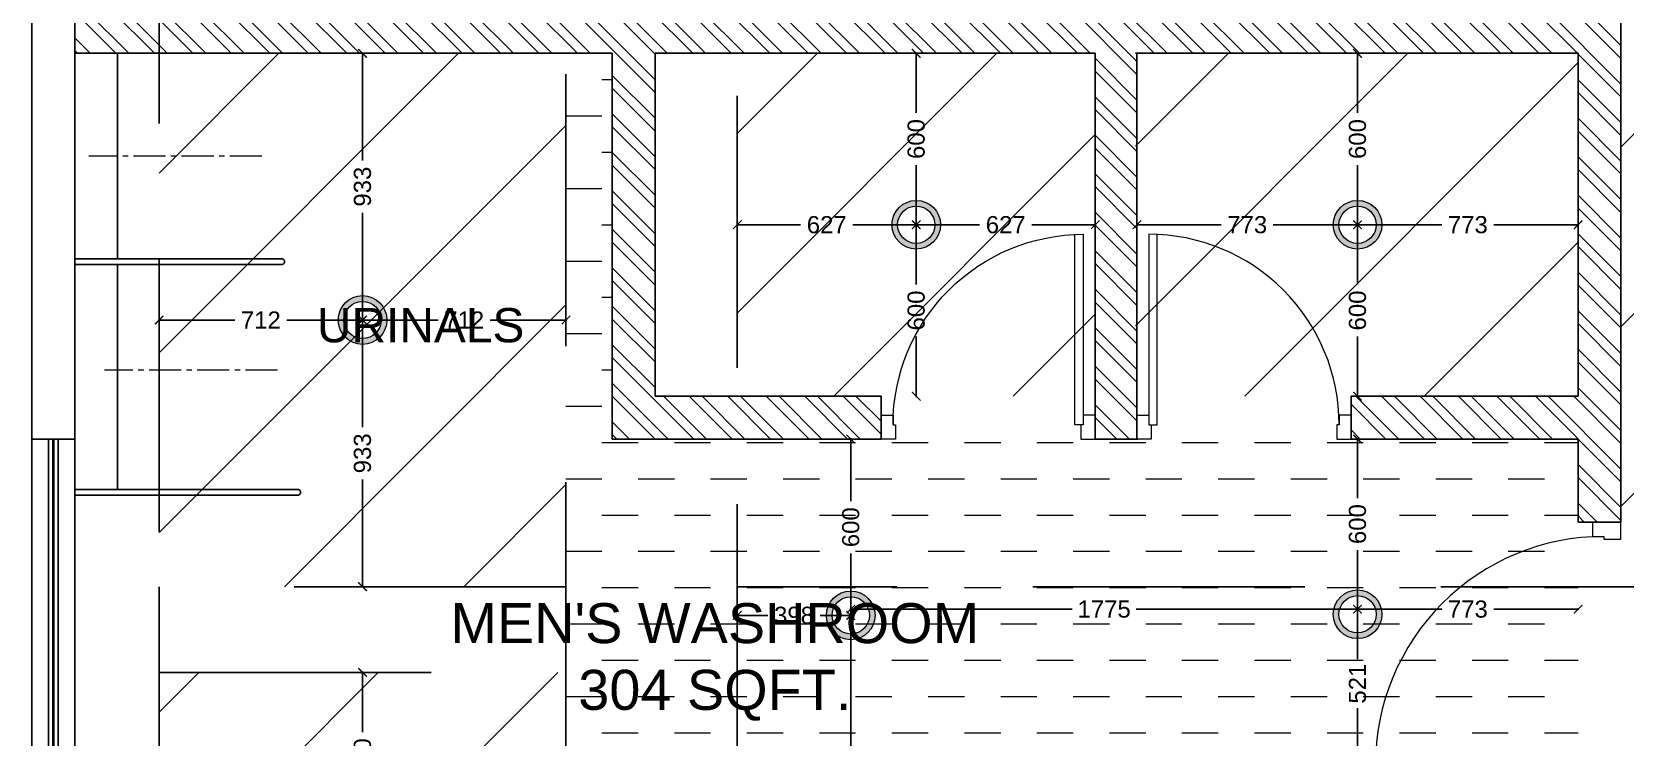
# Model space of a CAD drawing. Header units: millimetres. Extents: x 1464389 to 1998638, y -29162 to 256806.
# Drawn here: x 1707530 to 1713111, y 205271 to 207739 of the extents above; entities that cross this region are included whole.
import ezdxf

# ---------------------------------------------------------------- set-up
doc = ezdxf.new("R2010")
doc.units = ezdxf.units.MM
doc.header["$LTSCALE"] = 15
doc.header["$PDMODE"] = 35
for name, pattern in [('CENTER2', [1.125, 0.75, -0.125, 0.125, -0.125]), ('HIDDEN', [9.525, 6.35, -3.175]), ('JIS_02_1.2', [2.5, 1.25, -1.25])]:
    doc.linetypes.add(name, pattern=pattern)
doc.layers.get('0').update_dxf_attribs({"lineweight": 5})
for name, color, linetype in [('A-WNDW', 4, 'Continuous'), ('COLUMN', 14, 'Continuous'), ('FURNITURE', 24, 'Continuous'), ('GFC Walls', 14, 'Continuous'), ('LS_DR_Washbasin', 165, 'Continuous'), ('NEW WALL', 5, 'Continuous'), ('S-beamline-7', 8, 'HIDDEN'), ('Text', 250, 'Continuous')]:
    doc.layers.add(name, color=color, linetype=linetype)
for name, color, linetype, lineweight in [('dimension', 1, 'Continuous', 25), ('DOOR', 124, 'Continuous', 9), ('flooring', 251, 'JIS_02_1.2', 20), ('Hatch', 252, 'Continuous', 15), ('ledge wall line', 252, 'Continuous', 13)]:
    doc.layers.add(name, color=color, linetype=linetype, lineweight=lineweight)
doc.layers.add('Furnitures', color=7, linetype='Continuous', lineweight=25, true_color=0x753b00)
doc.styles.add('ARIAL', font='arial.ttf')
doc.dimstyles.new('SC-25', dxfattribs={"dimtxt": 60, "dimasz": 30, "dimexe": 0, "dimexo": 0, "dimgap": 25, "dimtad": 0, "dimdec": 0, "dimzin": 0, "dimdsep": 46, "dimtxsty": 'ARIAL', "dimblk": 'ARCHTICK', "dimcen": 0.09, "dimdle": 3, "dimclrd": 251, "dimclre": 251, "dimclrt": 1, "dimadec": 0, "dimazin": 0, "dimtfac": 1, "dimtdec": 0, "dimtofl": 0, "dimtmove": 0, "dimatfit": 2, "dimfxl": 100, "dimtolj": 1, "dimtzin": 0, "dimarcsym": 0})
pattern_1 = [(45, (882263.97, 177990.95), (-314.30896, 314.30896), [])]

# ---------------------------------------------------------------- blocks, each defined once
blk = doc.blocks.new('3rd floor beam')
at = {"layer": 'S-beamline-7', "color": 9, "ltscale": 10, "true_color": 0xc7c8ca}
for points in [[(2183870, 738187.3), (2183870, 751922.7)], [(2184470, 751922.7), (2184470, 738187.3)], [(2183870, 751632.5), (2183870, 751632.5), (2182445, 751632.5), (2182445, 750220.6), (2183870, 750220.6), (2183870, 749920.6), (2182445, 749920.6), (2182445, 738497.1)], [(2184470, 742460.8), (2189315.3, 742460.8), (2189315.3, 743060.8), (2184470, 743060.8)]]:
    blk.add_lwpolyline(points, dxfattribs=at)
blk.add_lwpolyline([(2182445, 742760.8), (2183870, 742760.8), (2183870, 743060.8), (2182445, 743060.8)], close=True, dxfattribs=at)
blk = doc.blocks.new('outer wall')
at = {"layer": 'A-WNDW', "ltscale": 0.5}
for points in [[(874916.9, -155840), (874916.9, -152620.1), (875066.9, -152620.1), (875066.9, -155840)], [(874975.3, -152620.1), (874975.3, -155840), (875008.6, -155840), (875008.6, -152620.1)]]:
    blk.add_lwpolyline(points, close=True, dxfattribs=at)
at = {"layer": 'A-WNDW', "ltscale": 0.5, "const_width": 9.38}
blk.add_lwpolyline([(874991.9, -152620.1), (874991.9, -155840)], dxfattribs=at)
at = {"layer": 'GFC Walls'}
for p, q in [((874916.9, -152620.1), (874916.9, -142290.9)), ((875066.9, -152620.1), (875066.9, -142388.4))]:
    blk.add_line(p, q, dxfattribs=at)
blk = doc.blocks.new('D900')
for points in [[(0, 840), (0, 900), (100, 900), (100, 850), (60, 850), (60, 840)], [(0, 60), (0, 0), (100, 0), (100, 50), (60, 50), (60, 60)]]:
    blk.add_lwpolyline(points, close=True)
blk.add_lwpolyline([(60, 850, -0.414214), (860, 50), (60, 50), (60, 85), (859.2, 85)], format="xyb")
blk = doc.blocks.new('DOOR')
at = {"layer": 'DOOR'}
for p, xscale, yscale, zscale, rotation in [((878641.4, -152620.1), 0.833208019786223, 0.833208019786223, 0.833208019786223, 90), ((878787.5, -152620.1), -0.8333333333330907, 0.8333333333330907, 0.8333333333330907, 270)]:
    blk.add_blockref('D900', p, dxfattribs=dict(at, xscale=xscale, yscale=yscale, zscale=zscale, rotation=rotation))
at = {"layer": 'DOOR', "xscale": -1}
blk.add_blockref('D900', (880482.9, -153810.7), dxfattribs=at)
blk = doc.blocks.new('INTRNAL WALLS')
at = {"layer": 'ledge wall line'}
h = blk.add_hatch(dxfattribs=at)
h.set_pattern_fill('ANSI32', color=256, scale=10, angle=90)
h.paths.add_polyline_path([(881832.9, -153970.1), (884112.1, -153970.1), (884112.1, -153820.1), (881682.9, -153820.1), (881682.9, -157110.1), (881832.9, -157110.1)])
h.paths.add_polyline_path([(882311.7, -149582.3), (883965, -149582.3), (883964.8, -149432.3), (881861.7, -149432.3), (881861.7, -147926.9), (881711.7, -147926.9), (881711.7, -149582.3), (882161.7, -149582.3), (882161.7, -152470.1), (881711.7, -152470.1), (881711.7, -152620.1), (883962.1, -152620.1), (883962.1, -152820.1), (884112.1, -152820.1), (884112.1, -152470.1), (882311.7, -152470.1)])
h.paths.add_polyline_path([(880482.9, -151120.1), (875066.9, -151120.1), (875066.9, -151270.1), (876949.9, -151270.1), (876949.9, -152620.1), (877891.2, -152620.1), (877891.2, -152470.1), (877099.9, -152470.1), (877099.9, -151270.1), (878641.4, -151270.1), (878641.4, -152620.1), (878787.5, -152620.1), (878787.5, -151270.1), (878932.9, -151270.1), (880332.9, -151270.1), (880332.9, -152470.1), (879537.7, -152470.1), (879537.7, -152620.1), (880332.9, -152620.1), (880332.9, -152910.7), (880482.9, -152910.7)])
h.paths.add_polyline_path([(880482.9, -148960.9), (880482.9, -147926.9), (880332.9, -147926.9), (880332.9, -148960.9), (874916.9, -148960.9), (874916.9, -149110.9), (880332.9, -149110.9), (880332.9, -150220.1), (880482.9, -150220.1)])
h.paths.add_polyline_path([(880482.9, -146876.9), (877312.6, -146876.9), (877312.6, -144170.9), (880332.9, -144645.5), (880332.9, -145976.9), (880482.9, -145976.9), (880482.9, -144517.2), (876790.9, -143937), (876790.9, -143774.9), (876640.9, -143774.9), (876640.9, -144065.3), (877162.6, -144147.3), (877162.6, -146876.9), (875066.9, -146876.9), (875066.9, -147026.9), (880482.9, -147026.9)])
h.paths.add_polyline_path([(884112.1, -145078.1), (881711.7, -144708.4), (881711.7, -145076.9), (881861.7, -145076.9), (881861.7, -144883.2), (883962.1, -145206.8), (883962.1, -146876.9), (881711.7, -146876.9), (881711.7, -147026.9), (883962.1, -147026.9), (883967.2, -151569.4), (884117.2, -151569.4)])
h.paths.add_polyline_path([(886926.9, -144297.6), (886776.9, -144274.5), (886776.9, -148282.3), (884114.6, -148282.3), (884114.7, -148432.3), (886926.9, -148432.3)])
h.paths.add_polyline_path([(889910.9, -149432.3), (889910.9, -144757.5), (889760.9, -144734.2), (889760.9, -149432.3), (886221.1, -149432.3), (886221.1, -149582.3), (889760.9, -149582.3), (889760.9, -155900.1), (889910.9, -155900.1)])
h.paths.add_polyline_path([(881637.9, -158065.1), (881682.9, -158065.1), (881682.9, -157965.1), (881537.9, -157965.1), (881537.9, -159250.4), (881637.9, -159250.4)])
h.paths.add_polyline_path([(882036.8, -160000.4), (881537.9, -160000.4), (881537.9, -160100.4), (882036.8, -160100.4)])
h.paths.add_polyline_path([(884112.1, -154870.1), (883962.1, -154870.1), (883962.1, -157860.1), (884112.1, -157860.1)])
h.paths.add_polyline_path([(880782.9, -155840), (880482.9, -155840), (880482.9, -153810.7), (878182.9, -153810.7), (878182.9, -153970.1), (880332.9, -153970.1), (880332.9, -155840), (878332.9, -155840), (878332.9, -154720.1), (878182.9, -154720.1), (878182.9, -155840), (877312.6, -155840), (877162.6, -155840), (877162.6, -157110.2), (877312.6, -157110.2), (877312.6, -155990), (880783, -155987.3)])
h.paths.add_polyline_path([(876412.6, -155840), (875066.9, -155840), (875066.9, -155990), (876412.6, -155990)])
h.paths.add_polyline_path([(876862.6, -157860), (875066.9, -157860), (875066.9, -158010), (876862.6, -158010)])
h.paths.add_polyline_path([(876791.2, -142736.2), (876640.9, -142713.9), (876640.9, -142875.9), (876791.2, -142875.9)])
h.paths.add_polyline_path([(884112.1, -143864.2), (883962.1, -143840.9), (883962.1, -144155.2), (884112.1, -144155.2)])
at = {"layer": 'NEW WALL'}
for p, q in [((875066.9, -151270.1), (875066.9, -151120.1)), ((880482.9, -151120.1), (880482.9, -152910.7)), ((876949.9, -151270.1), (875066.9, -151270.1)), ((876949.9, -151270.1), (876949.9, -152620.1)), ((878641.4, -151270.1), (877099.9, -151270.1)), ((877099.9, -151270.1), (877099.9, -152470.1)), ((878641.4, -152620.1), (878641.4, -151270.1)), ((878782.9, -151270.1), (878932.9, -151270.1)), ((880332.9, -151270.1), (878787.5, -151270.1)), ((878787.5, -152620.1), (878787.5, -151270.1)), ((880332.9, -151270.1), (880332.9, -152470.1)), ((877891.2, -152470.1), (877099.9, -152470.1)), ((877891.2, -152620.1), (877891.2, -152470.1)), ((880332.9, -152470.1), (879537.7, -152470.1)), ((879537.7, -152620.1), (879537.7, -152470.1)), ((877891.2, -152620.1), (876949.9, -152620.1)), ((878641.4, -152620.1), (878791.4, -152620.1)), ((880332.9, -152620.1), (879537.7, -152620.1)), ((880332.9, -152620.1), (880332.9, -152910.7)), ((880332.9, -152910.7), (880482.9, -152910.7))]:
    blk.add_line(p, q, dxfattribs=at)
blk = doc.blocks.new('Hanging light')
h = blk.add_hatch(color=30)
h.dxf.hatch_style = 1
h.set_gradient(color1=(242, 103, 34), color2=(255, 255, 0), name='CYLINDER')
h.paths.add_polyline_path([(163326.4, 34665.3, 1), (163155.9, 34665.3, 1)])
h.paths.add_polyline_path([(163175.9, 34665.3, -1), (163306.4, 34665.3, -1)], flags=16)
at = {"color": 3}
for radius in [85.2, 65.2]:
    blk.add_circle((163241.2, 34665.3), radius, dxfattribs=at)
blk = doc.blocks.new('_ArchTick')
at = {"color": 0, "linetype": 'ByBlock', "const_width": 0.15}
blk.add_lwpolyline([(-0.5, -0.5), (0.5, 0.5)], dxfattribs=at)
blk = doc.blocks.new('*D1173')
at = {"color": 251, "lineweight": -2, "ltscale": 0.25, "transparency": 16777216}
for p, q in [((1710398.7, 205699.8), (1710398.7, 205162.2)), ((1710398.7, 205696.8), (1710398.7, 205696.8)), ((1710398.7, 204401.3), (1710398.7, 204938.9)), ((1710398.7, 204404.3), (1710398.7, 204404.3))]:
    blk.add_line(p, q, dxfattribs=at)
at = {"layer": 'Defpoints', "color": 0, "ltscale": 0.25, "transparency": 16777216}
for p in [(1710398.7, 205696.8), (1710398.7, 205696.8), (1710398.7, 204404.3)]:
    blk.add_point(p, dxfattribs=at)
at = {"color": 251, "lineweight": -2, "ltscale": 0.25, "transparency": 16777216, "xscale": 30, "yscale": 30, "zscale": 30}
for p, rotation in [((1710398.7, 205696.8), 90), ((1710398.7, 204404.3), 270)]:
    blk.add_blockref('_ArchTick', p, dxfattribs=dict(at, rotation=rotation))
at = {"color": 1, "ltscale": 0.25, "transparency": 16777216, "insert": (1710398.7, 205050.5), "char_height": 60, "attachment_point": 5, "rotation": 90, "style": 'ARIAL'}
blk.add_mtext('\\A1;1310', dxfattribs=at)
blk = doc.blocks.new('*D1175')
at = {"color": 251, "lineweight": -2, "ltscale": 0.25, "transparency": 16777216}
for p, q in [((1709998, 205696.8), (1710108.5, 205696.8)), ((1710001, 205497.3), (1710001, 205696.8)), ((1710401.7, 205696.8), (1710291.1, 205696.8))]:
    blk.add_line(p, q, dxfattribs=at)
at = {"layer": 'Defpoints', "color": 0, "ltscale": 0.25, "transparency": 16777216}
for p in [(1710001, 205696.8), (1710398.7, 205696.8), (1710001, 205497.3)]:
    blk.add_point(p, dxfattribs=at)
at = {"color": 251, "lineweight": -2, "ltscale": 0.25, "transparency": 16777216, "xscale": 30, "yscale": 30, "zscale": 30, "rotation": 180}
blk.add_blockref('_ArchTick', (1710001, 205696.8), dxfattribs=at)
at = {"color": 251, "lineweight": -2, "ltscale": 0.25, "transparency": 16777216, "xscale": 30, "yscale": 30, "zscale": 30}
blk.add_blockref('_ArchTick', (1710398.7, 205696.8), dxfattribs=at)
at = {"color": 1, "ltscale": 0.25, "transparency": 16777216, "insert": (1710199.8, 205696.8), "char_height": 60, "attachment_point": 5, "style": 'ARIAL'}
blk.add_mtext('\\A1;398', dxfattribs=at)
blk = doc.blocks.new('*D1176')
at = {"color": 251, "lineweight": -2, "ltscale": 0.25, "transparency": 16777216}
for p, q in [((1710395.7, 205718.6), (1711174.2, 205718.6)), ((1710398.7, 205497.3), (1710398.7, 205718.6)), ((1712176.6, 205718.6), (1711398.1, 205718.6))]:
    blk.add_line(p, q, dxfattribs=at)
at = {"layer": 'Defpoints', "color": 0, "ltscale": 0.25, "transparency": 16777216}
for p in [(1712173.6, 205718.6), (1712173.6, 205718.6), (1710398.7, 205497.3)]:
    blk.add_point(p, dxfattribs=at)
at = {"color": 251, "lineweight": -2, "ltscale": 0.25, "transparency": 16777216, "xscale": 30, "yscale": 30, "zscale": 30, "rotation": 180}
blk.add_blockref('_ArchTick', (1710398.7, 205718.6), dxfattribs=at)
at = {"color": 251, "lineweight": -2, "ltscale": 0.25, "transparency": 16777216, "xscale": 30, "yscale": 30, "zscale": 30}
blk.add_blockref('_ArchTick', (1712173.6, 205718.6), dxfattribs=at)
at = {"color": 1, "ltscale": 0.25, "transparency": 16777216, "insert": (1711286.1, 205718.6), "char_height": 60, "attachment_point": 5, "style": 'ARIAL'}
blk.add_mtext('\\A1;1775', dxfattribs=at)
blk = doc.blocks.new('*D1177')
at = {"color": 251, "lineweight": -2, "ltscale": 0.25, "transparency": 16777216}
for p, q in [((1712170.6, 205718.6), (1712469, 205718.6)), ((1712949.3, 205718.6), (1712651, 205718.6))]:
    blk.add_line(p, q, dxfattribs=at)
at = {"layer": 'Defpoints', "color": 0, "ltscale": 0.25, "transparency": 16777216}
for p in [(1712173.6, 205718.6), (1712946.3, 205718.6), (1712946.3, 205718.6)]:
    blk.add_point(p, dxfattribs=at)
at = {"color": 251, "lineweight": -2, "ltscale": 0.25, "transparency": 16777216, "xscale": 30, "yscale": 30, "zscale": 30, "rotation": 180}
blk.add_blockref('_ArchTick', (1712173.6, 205718.6), dxfattribs=at)
at = {"color": 251, "lineweight": -2, "ltscale": 0.25, "transparency": 16777216, "xscale": 30, "yscale": 30, "zscale": 30}
blk.add_blockref('_ArchTick', (1712946.3, 205718.6), dxfattribs=at)
at = {"color": 1, "ltscale": 0.25, "transparency": 16777216, "insert": (1712560, 205718.6), "char_height": 60, "attachment_point": 5, "style": 'ARIAL'}
blk.add_mtext('\\A1;773', dxfattribs=at)
blk = doc.blocks.new('*D1178')
at = {"color": 251, "lineweight": -2, "ltscale": 0.25, "transparency": 16777216}
for p, q in [((1712173.6, 205721.6), (1712173.6, 205543.5)), ((1712173.6, 205718.6), (1712173.6, 205718.6)), ((1712173.6, 205194.3), (1712173.6, 205372.5)), ((1712173.6, 205197.3), (1712173.6, 205197.3))]:
    blk.add_line(p, q, dxfattribs=at)
at = {"layer": 'Defpoints', "color": 0, "ltscale": 0.25, "transparency": 16777216}
for p in [(1712173.6, 205718.6), (1712173.6, 205197.3), (1712173.6, 205197.3)]:
    blk.add_point(p, dxfattribs=at)
at = {"color": 251, "lineweight": -2, "ltscale": 0.25, "transparency": 16777216, "xscale": 30, "yscale": 30, "zscale": 30}
for p, rotation in [((1712173.6, 205718.6), 90), ((1712173.6, 205197.3), 270)]:
    blk.add_blockref('_ArchTick', p, dxfattribs=dict(at, rotation=rotation))
at = {"color": 1, "ltscale": 0.25, "transparency": 16777216, "insert": (1712173.6, 205458), "char_height": 60, "attachment_point": 5, "rotation": 90, "style": 'ARIAL'}
blk.add_mtext('\\A1;521', dxfattribs=at)
blk = doc.blocks.new('*D1179')
at = {"color": 251, "lineweight": -2, "ltscale": 0.25, "transparency": 16777216}
for p, q in [((1710398.7, 206316.9), (1710398.7, 206096.7)), ((1710398.7, 206313.9), (1710398.7, 206313.9)), ((1710398.7, 205693.8), (1710398.7, 205914)), ((1710398.7, 205696.8), (1710398.7, 205696.8))]:
    blk.add_line(p, q, dxfattribs=at)
at = {"layer": 'Defpoints', "color": 0, "ltscale": 0.25, "transparency": 16777216}
for p in [(1710398.7, 206313.9), (1710398.7, 206313.9), (1710398.7, 205696.8)]:
    blk.add_point(p, dxfattribs=at)
at = {"color": 251, "lineweight": -2, "ltscale": 0.25, "transparency": 16777216, "xscale": 30, "yscale": 30, "zscale": 30}
for p, rotation in [((1710398.7, 206313.9), 90), ((1710398.7, 205696.8), 270)]:
    blk.add_blockref('_ArchTick', p, dxfattribs=dict(at, rotation=rotation))
at = {"color": 1, "ltscale": 0.25, "transparency": 16777216, "insert": (1710398.7, 206005.4), "char_height": 60, "attachment_point": 5, "rotation": 90, "style": 'ARIAL'}
blk.add_mtext('\\A1;600', dxfattribs=at)
blk = doc.blocks.new('*D1180')
at = {"color": 251, "lineweight": -2, "ltscale": 0.25, "transparency": 16777216}
for p, q in [((1712173.6, 206316.9), (1712173.6, 206107.6)), ((1712173.6, 206313.9), (1712173.6, 206313.9)), ((1712173.6, 205715.6), (1712173.6, 205924.9)), ((1712173.6, 205718.6), (1712173.6, 205718.6))]:
    blk.add_line(p, q, dxfattribs=at)
at = {"layer": 'Defpoints', "color": 0, "ltscale": 0.25, "transparency": 16777216}
for p in [(1712173.6, 206313.9), (1712173.6, 206313.9), (1712173.6, 205718.6)]:
    blk.add_point(p, dxfattribs=at)
at = {"color": 251, "lineweight": -2, "ltscale": 0.25, "transparency": 16777216, "xscale": 30, "yscale": 30, "zscale": 30}
for p, rotation in [((1712173.6, 206313.9), 90), ((1712173.6, 205718.6), 270)]:
    blk.add_blockref('_ArchTick', p, dxfattribs=dict(at, rotation=rotation))
at = {"color": 1, "ltscale": 0.25, "transparency": 16777216, "insert": (1712173.6, 206016.3), "char_height": 60, "attachment_point": 5, "rotation": 90, "style": 'ARIAL'}
blk.add_mtext('\\A1;600', dxfattribs=at)
blk = doc.blocks.new('*D855')
at = {"layer": 'Defpoints', "color": 0, "ltscale": 0.25, "transparency": 16777216}
for p in [(1710001, 207063.9), (1710627.9, 207063.9), (1710627.9, 207063.9)]:
    blk.add_point(p, dxfattribs=at)
at = {"layer": 'dimension', "color": 251, "lineweight": -2, "ltscale": 0.25, "transparency": 16777216}
for p, q in [((1709998, 207063.9), (1710223, 207063.9)), ((1710630.9, 207063.9), (1710405.9, 207063.9))]:
    blk.add_line(p, q, dxfattribs=at)
at = {"layer": 'dimension', "color": 251, "lineweight": -2, "ltscale": 0.25, "transparency": 16777216, "xscale": 30, "yscale": 30, "zscale": 30, "rotation": 180}
blk.add_blockref('_ArchTick', (1710001, 207063.9), dxfattribs=at)
at = {"layer": 'dimension', "color": 251, "lineweight": -2, "ltscale": 0.25, "transparency": 16777216, "xscale": 30, "yscale": 30, "zscale": 30}
blk.add_blockref('_ArchTick', (1710627.9, 207063.9), dxfattribs=at)
at = {"layer": 'dimension', "color": 1, "ltscale": 0.25, "transparency": 16777216, "insert": (1710314.4, 207063.9), "char_height": 60, "attachment_point": 5, "style": 'ARIAL'}
blk.add_mtext('\\A1;627', dxfattribs=at)
blk = doc.blocks.new('*D856')
at = {"layer": 'Defpoints', "color": 0, "ltscale": 0.25, "transparency": 16777216}
for p in [(1710627.9, 207063.9), (1711254.8, 207063.9), (1711254.8, 207063.9)]:
    blk.add_point(p, dxfattribs=at)
at = {"layer": 'dimension', "color": 251, "lineweight": -2, "ltscale": 0.25, "transparency": 16777216}
for p, q in [((1710624.9, 207063.9), (1710849.9, 207063.9)), ((1711257.8, 207063.9), (1711032.8, 207063.9))]:
    blk.add_line(p, q, dxfattribs=at)
at = {"layer": 'dimension', "color": 251, "lineweight": -2, "ltscale": 0.25, "transparency": 16777216, "xscale": 30, "yscale": 30, "zscale": 30, "rotation": 180}
blk.add_blockref('_ArchTick', (1710627.9, 207063.9), dxfattribs=at)
at = {"layer": 'dimension', "color": 251, "lineweight": -2, "ltscale": 0.25, "transparency": 16777216, "xscale": 30, "yscale": 30, "zscale": 30}
blk.add_blockref('_ArchTick', (1711254.8, 207063.9), dxfattribs=at)
at = {"layer": 'dimension', "color": 1, "ltscale": 0.25, "transparency": 16777216, "insert": (1710941.4, 207063.9), "char_height": 60, "attachment_point": 5, "style": 'ARIAL'}
blk.add_mtext('\\A1;627', dxfattribs=at)
blk = doc.blocks.new('*D857')
at = {"layer": 'Defpoints', "color": 0, "ltscale": 0.25, "transparency": 16777216}
for p in [(1710627.9, 207663.9), (1710627.9, 207663.9), (1710627.9, 207063.9)]:
    blk.add_point(p, dxfattribs=at)
at = {"layer": 'dimension', "color": 251, "lineweight": -2, "ltscale": 0.25, "transparency": 16777216}
for p, q in [((1710627.9, 207666.9), (1710627.9, 207455.3)), ((1710627.9, 207663.9), (1710627.9, 207663.9)), ((1710627.9, 207060.9), (1710627.9, 207272.6)), ((1710627.9, 207063.9), (1710627.9, 207063.9))]:
    blk.add_line(p, q, dxfattribs=at)
at = {"layer": 'dimension', "color": 251, "lineweight": -2, "ltscale": 0.25, "transparency": 16777216, "xscale": 30, "yscale": 30, "zscale": 30}
for p, rotation in [((1710627.9, 207663.9), 90), ((1710627.9, 207063.9), 270)]:
    blk.add_blockref('_ArchTick', p, dxfattribs=dict(at, rotation=rotation))
at = {"layer": 'dimension', "color": 1, "ltscale": 0.25, "transparency": 16777216, "insert": (1710627.9, 207363.9), "char_height": 60, "attachment_point": 5, "rotation": 90, "style": 'ARIAL'}
blk.add_mtext('\\A1;600', dxfattribs=at)
blk = doc.blocks.new('*D858')
at = {"layer": 'Defpoints', "color": 0, "ltscale": 0.25, "transparency": 16777216}
for p in [(1710627.9, 207063.9), (1710627.9, 206463.9), (1710627.9, 206463.9)]:
    blk.add_point(p, dxfattribs=at)
at = {"layer": 'dimension', "color": 251, "lineweight": -2, "ltscale": 0.25, "transparency": 16777216}
for p, q in [((1710627.9, 207066.9), (1710627.9, 206855.3)), ((1710627.9, 207063.9), (1710627.9, 207063.9)), ((1710627.9, 206460.9), (1710627.9, 206672.6)), ((1710627.9, 206463.9), (1710627.9, 206463.9))]:
    blk.add_line(p, q, dxfattribs=at)
at = {"layer": 'dimension', "color": 251, "lineweight": -2, "ltscale": 0.25, "transparency": 16777216, "xscale": 30, "yscale": 30, "zscale": 30}
for p, rotation in [((1710627.9, 207063.9), 90), ((1710627.9, 206463.9), 270)]:
    blk.add_blockref('_ArchTick', p, dxfattribs=dict(at, rotation=rotation))
at = {"layer": 'dimension', "color": 1, "ltscale": 0.25, "transparency": 16777216, "insert": (1710627.9, 206763.9), "char_height": 60, "attachment_point": 5, "rotation": 90, "style": 'ARIAL'}
blk.add_mtext('\\A1;600', dxfattribs=at)
blk = doc.blocks.new('*D859')
at = {"layer": 'Defpoints', "color": 0, "ltscale": 0.25, "transparency": 16777216}
for p in [(1712173.6, 207063.9), (1712946.3, 207063.9), (1712946.3, 207063.9)]:
    blk.add_point(p, dxfattribs=at)
at = {"layer": 'dimension', "color": 251, "lineweight": -2, "ltscale": 0.25, "transparency": 16777216}
for p, q in [((1712170.6, 207063.9), (1712469, 207063.9)), ((1712949.3, 207063.9), (1712651, 207063.9))]:
    blk.add_line(p, q, dxfattribs=at)
at = {"layer": 'dimension', "color": 251, "lineweight": -2, "ltscale": 0.25, "transparency": 16777216, "xscale": 30, "yscale": 30, "zscale": 30, "rotation": 180}
blk.add_blockref('_ArchTick', (1712173.6, 207063.9), dxfattribs=at)
at = {"layer": 'dimension', "color": 251, "lineweight": -2, "ltscale": 0.25, "transparency": 16777216, "xscale": 30, "yscale": 30, "zscale": 30}
blk.add_blockref('_ArchTick', (1712946.3, 207063.9), dxfattribs=at)
at = {"layer": 'dimension', "color": 1, "ltscale": 0.25, "transparency": 16777216, "insert": (1712560, 207063.9), "char_height": 60, "attachment_point": 5, "style": 'ARIAL'}
blk.add_mtext('\\A1;773', dxfattribs=at)
blk = doc.blocks.new('*D860')
at = {"layer": 'Defpoints', "color": 0, "ltscale": 0.25, "transparency": 16777216}
for p in [(1711400.9, 207063.9), (1711400.9, 207063.9), (1712173.6, 207063.9)]:
    blk.add_point(p, dxfattribs=at)
at = {"layer": 'dimension', "color": 251, "lineweight": -2, "ltscale": 0.25, "transparency": 16777216}
for p, q in [((1711397.9, 207063.9), (1711696.3, 207063.9)), ((1712176.6, 207063.9), (1711878.3, 207063.9))]:
    blk.add_line(p, q, dxfattribs=at)
at = {"layer": 'dimension', "color": 251, "lineweight": -2, "ltscale": 0.25, "transparency": 16777216, "xscale": 30, "yscale": 30, "zscale": 30, "rotation": 180}
blk.add_blockref('_ArchTick', (1711400.9, 207063.9), dxfattribs=at)
at = {"layer": 'dimension', "color": 251, "lineweight": -2, "ltscale": 0.25, "transparency": 16777216, "xscale": 30, "yscale": 30, "zscale": 30}
blk.add_blockref('_ArchTick', (1712173.6, 207063.9), dxfattribs=at)
at = {"layer": 'dimension', "color": 1, "ltscale": 0.25, "transparency": 16777216, "insert": (1711787.3, 207063.9), "char_height": 60, "attachment_point": 5, "style": 'ARIAL'}
blk.add_mtext('\\A1;773', dxfattribs=at)
blk = doc.blocks.new('*D861')
at = {"layer": 'Defpoints', "color": 0, "ltscale": 0.25, "transparency": 16777216}
for p in [(1712173.6, 207663.9), (1712173.6, 207663.9), (1712173.6, 207063.9)]:
    blk.add_point(p, dxfattribs=at)
at = {"layer": 'dimension', "color": 251, "lineweight": -2, "ltscale": 0.25, "transparency": 16777216}
for p, q in [((1712173.6, 207666.9), (1712173.6, 207455.3)), ((1712173.6, 207663.9), (1712173.6, 207663.9)), ((1712173.6, 207060.9), (1712173.6, 207272.6)), ((1712173.6, 207063.9), (1712173.6, 207063.9))]:
    blk.add_line(p, q, dxfattribs=at)
at = {"layer": 'dimension', "color": 251, "lineweight": -2, "ltscale": 0.25, "transparency": 16777216, "xscale": 30, "yscale": 30, "zscale": 30}
for p, rotation in [((1712173.6, 207663.9), 90), ((1712173.6, 207063.9), 270)]:
    blk.add_blockref('_ArchTick', p, dxfattribs=dict(at, rotation=rotation))
at = {"layer": 'dimension', "color": 1, "ltscale": 0.25, "transparency": 16777216, "insert": (1712173.6, 207363.9), "char_height": 60, "attachment_point": 5, "rotation": 90, "style": 'ARIAL'}
blk.add_mtext('\\A1;600', dxfattribs=at)
blk = doc.blocks.new('*D862')
at = {"layer": 'Defpoints', "color": 0, "ltscale": 0.25, "transparency": 16777216}
for p in [(1712173.6, 207063.9), (1712173.6, 206463.9), (1712173.6, 206463.9)]:
    blk.add_point(p, dxfattribs=at)
at = {"layer": 'dimension', "color": 251, "lineweight": -2, "ltscale": 0.25, "transparency": 16777216}
for p, q in [((1712173.6, 207066.9), (1712173.6, 206855.3)), ((1712173.6, 207063.9), (1712173.6, 207063.9)), ((1712173.6, 206460.9), (1712173.6, 206672.6)), ((1712173.6, 206463.9), (1712173.6, 206463.9))]:
    blk.add_line(p, q, dxfattribs=at)
at = {"layer": 'dimension', "color": 251, "lineweight": -2, "ltscale": 0.25, "transparency": 16777216, "xscale": 30, "yscale": 30, "zscale": 30}
for p, rotation in [((1712173.6, 207063.9), 90), ((1712173.6, 206463.9), 270)]:
    blk.add_blockref('_ArchTick', p, dxfattribs=dict(at, rotation=rotation))
at = {"layer": 'dimension', "color": 1, "ltscale": 0.25, "transparency": 16777216, "insert": (1712173.6, 206763.9), "char_height": 60, "attachment_point": 5, "rotation": 90, "style": 'ARIAL'}
blk.add_mtext('\\A1;600', dxfattribs=at)
blk = doc.blocks.new('*D863')
at = {"layer": 'Defpoints', "color": 0, "ltscale": 0.25, "transparency": 16777216}
for p in [(1708688.5, 206730.6), (1709401, 206730.6), (1709401, 206730.6)]:
    blk.add_point(p, dxfattribs=at)
at = {"layer": 'dimension', "color": 251, "lineweight": -2, "ltscale": 0.25, "transparency": 16777216}
for p, q in [((1708685.5, 206730.6), (1708954, 206730.6)), ((1709404, 206730.6), (1709135.5, 206730.6))]:
    blk.add_line(p, q, dxfattribs=at)
at = {"layer": 'dimension', "color": 251, "lineweight": -2, "ltscale": 0.25, "transparency": 16777216, "xscale": 30, "yscale": 30, "zscale": 30, "rotation": 180}
blk.add_blockref('_ArchTick', (1708688.5, 206730.6), dxfattribs=at)
at = {"layer": 'dimension', "color": 251, "lineweight": -2, "ltscale": 0.25, "transparency": 16777216, "xscale": 30, "yscale": 30, "zscale": 30}
blk.add_blockref('_ArchTick', (1709401, 206730.6), dxfattribs=at)
at = {"layer": 'dimension', "color": 1, "ltscale": 0.25, "transparency": 16777216, "insert": (1709044.7, 206730.6), "char_height": 60, "attachment_point": 5, "style": 'ARIAL'}
blk.add_mtext('\\A1;712', dxfattribs=at)
blk = doc.blocks.new('*D864')
at = {"layer": 'Defpoints', "color": 0, "ltscale": 0.25, "transparency": 16777216}
for p in [(1707976, 206730.6), (1707976, 206730.6), (1708688.5, 206730.6)]:
    blk.add_point(p, dxfattribs=at)
at = {"layer": 'dimension', "color": 251, "lineweight": -2, "ltscale": 0.25, "transparency": 16777216}
for p, q in [((1707973, 206730.6), (1708241.5, 206730.6)), ((1708691.5, 206730.6), (1708423, 206730.6))]:
    blk.add_line(p, q, dxfattribs=at)
at = {"layer": 'dimension', "color": 251, "lineweight": -2, "ltscale": 0.25, "transparency": 16777216, "xscale": 30, "yscale": 30, "zscale": 30, "rotation": 180}
blk.add_blockref('_ArchTick', (1707976, 206730.6), dxfattribs=at)
at = {"layer": 'dimension', "color": 251, "lineweight": -2, "ltscale": 0.25, "transparency": 16777216, "xscale": 30, "yscale": 30, "zscale": 30}
blk.add_blockref('_ArchTick', (1708688.5, 206730.6), dxfattribs=at)
at = {"layer": 'dimension', "color": 1, "ltscale": 0.25, "transparency": 16777216, "insert": (1708332.3, 206730.6), "char_height": 60, "attachment_point": 5, "style": 'ARIAL'}
blk.add_mtext('\\A1;712', dxfattribs=at)
blk = doc.blocks.new('*D865')
at = {"layer": 'Defpoints', "color": 0, "ltscale": 0.25, "transparency": 16777216}
for p in [(1708688.5, 207663.9), (1708688.5, 207663.9), (1708688.5, 206730.6)]:
    blk.add_point(p, dxfattribs=at)
at = {"layer": 'dimension', "color": 251, "lineweight": -2, "ltscale": 0.25, "transparency": 16777216}
for p, q in [((1708688.5, 207666.9), (1708688.5, 207288.5)), ((1708688.5, 207663.9), (1708688.5, 207663.9)), ((1708688.5, 206727.6), (1708688.5, 207106)), ((1708688.5, 206730.6), (1708688.5, 206730.6))]:
    blk.add_line(p, q, dxfattribs=at)
at = {"layer": 'dimension', "color": 251, "lineweight": -2, "ltscale": 0.25, "transparency": 16777216, "xscale": 30, "yscale": 30, "zscale": 30}
for p, rotation in [((1708688.5, 207663.9), 90), ((1708688.5, 206730.6), 270)]:
    blk.add_blockref('_ArchTick', p, dxfattribs=dict(at, rotation=rotation))
at = {"layer": 'dimension', "color": 1, "ltscale": 0.25, "transparency": 16777216, "insert": (1708688.5, 207197.3), "char_height": 60, "attachment_point": 5, "rotation": 90, "style": 'ARIAL'}
blk.add_mtext('\\A1;933', dxfattribs=at)
blk = doc.blocks.new('*D866')
at = {"layer": 'Defpoints', "color": 0, "ltscale": 0.25, "transparency": 16777216}
for p in [(1708688.5, 206730.6), (1708688.5, 205797.3), (1708688.5, 205797.3)]:
    blk.add_point(p, dxfattribs=at)
at = {"layer": 'dimension', "color": 251, "lineweight": -2, "ltscale": 0.25, "transparency": 16777216}
for p, q in [((1708688.5, 206733.6), (1708688.5, 206355.3)), ((1708688.5, 206730.6), (1708688.5, 206730.6)), ((1708688.5, 205794.3), (1708688.5, 206172.7)), ((1708688.5, 205797.3), (1708688.5, 205797.3))]:
    blk.add_line(p, q, dxfattribs=at)
at = {"layer": 'dimension', "color": 251, "lineweight": -2, "ltscale": 0.25, "transparency": 16777216, "xscale": 30, "yscale": 30, "zscale": 30}
for p, rotation in [((1708688.5, 206730.6), 90), ((1708688.5, 205797.3), 270)]:
    blk.add_blockref('_ArchTick', p, dxfattribs=dict(at, rotation=rotation))
at = {"layer": 'dimension', "color": 1, "ltscale": 0.25, "transparency": 16777216, "insert": (1708688.5, 206264), "char_height": 60, "attachment_point": 5, "rotation": 90, "style": 'ARIAL'}
blk.add_mtext('\\A1;933', dxfattribs=at)
blk = doc.blocks.new('*D869')
at = {"layer": 'Defpoints', "color": 0, "ltscale": 0.25, "transparency": 16777216}
for p in [(1708688.5, 205497.3), (1708688.5, 205497.3), (1708688.5, 204896.5)]:
    blk.add_point(p, dxfattribs=at)
at = {"layer": 'dimension', "color": 251, "lineweight": -2, "ltscale": 0.25, "transparency": 16777216}
for p, q in [((1708688.5, 205500.3), (1708688.5, 205288.3)), ((1708688.5, 205497.3), (1708688.5, 205497.3)), ((1708688.5, 204893.5), (1708688.5, 205105.6)), ((1708688.5, 204896.5), (1708688.5, 204896.5))]:
    blk.add_line(p, q, dxfattribs=at)
at = {"layer": 'dimension', "color": 251, "lineweight": -2, "ltscale": 0.25, "transparency": 16777216, "xscale": 30, "yscale": 30, "zscale": 30}
for p, rotation in [((1708688.5, 205497.3), 90), ((1708688.5, 204896.5), 270)]:
    blk.add_blockref('_ArchTick', p, dxfattribs=dict(at, rotation=rotation))
at = {"layer": 'dimension', "color": 1, "ltscale": 0.25, "transparency": 16777216, "insert": (1708688.5, 205196.9), "char_height": 60, "attachment_point": 5, "rotation": 90, "style": 'ARIAL'}
blk.add_mtext('\\A1;600', dxfattribs=at)

msp = doc.modelspace()

# ---------------------------------------------------------------- hatches: boundary and pattern name
at = {"true_color": 0x636466}
h = msp.add_hatch(dxfattribs=at)
h.set_pattern_fill('ANSI31', color=251, scale=140)
h.set_pattern_definition(pattern_1)
edge = h.paths.add_edge_path()
edge.add_spline(control_points=[(1713671.8, 205797.3), (1713458.2, 205992.5), (1712970, 206442.8), (1713608.5, 207229.2), (1713955.9, 208087), (1713278.9, 208516), (1713458.2, 209401.6), (1714188.8, 210202.4), (1713297.7, 211118.4), (1713784.2, 212026.6), (1713471.4, 212494.9), (1713363.1, 212657.1)], knot_values=[0, 0, 0, 0, 760.332535, 1753.357311, 2600.224585, 3043.229078, 3826.063725, 4905.415758, 5831.44539, 6885.813317, 7444.858645, 7444.858645, 7444.858645, 7444.858645], degree=3, periodic=0)
edge.add_line((1713363.1, 212657.1), (1713096.3, 212657.1))
edge.add_line((1713096.3, 212657.1), (1713096.3, 205797.3))
edge.add_line((1713096.3, 205797.3), (1713671.8, 205797.3))
h = msp.add_hatch(dxfattribs=at)
h.set_pattern_fill('ANSI31', color=251, scale=140)
h.set_pattern_definition(pattern_1)
h.paths.add_polyline_path([(1709401, 207663.9), (1707976, 207663.9), (1707976, 205797.3), (1709401, 205797.3)])
h = msp.add_hatch(dxfattribs=at)
h.set_pattern_fill('ANSI31', color=251, scale=140)
h.set_pattern_definition(pattern_1)
h.paths.add_polyline_path([(1711254.8, 207663.9), (1710001, 207663.9), (1710001, 206463.9), (1711254.8, 206463.9)])
h = msp.add_hatch(dxfattribs=at)
h.set_pattern_fill('ANSI31', color=251, scale=140)
h.set_pattern_definition([(45, (845976.2, -70323.26), (-314.30896, 314.30896), [])])
h.paths.add_polyline_path([(1712946.3, 207663.9), (1711396.3, 207663.9), (1711396.3, 206463.9), (1712946.3, 206463.9)])
h = msp.add_hatch(dxfattribs=at)
h.set_pattern_fill('ANSI31', color=251, scale=140)
h.set_pattern_definition(pattern_1)
h.paths.add_polyline_path([(1709401, 205497.3), (1707976, 205497.3), (1707976, 203094), (1709026, 203094), (1709076, 203094), (1709401, 203094)])
at = {"layer": 'Hatch'}
h = msp.add_hatch(color=256, dxfattribs=at)
h.dxf.hatch_style = 1
edge = h.paths.add_edge_path()
edge.add_line((1714246.3, 212657.1), (1713363.1, 212657.1))
edge.add_spline(control_points=[(1713363.1, 212657.1), (1713471.4, 212494.9), (1713784.2, 212026.6), (1713297.7, 211118.4), (1714188.8, 210202.4), (1713458.2, 209401.6), (1713278.9, 208516), (1713955.9, 208087), (1713608.5, 207229.2), (1712970, 206442.8), (1713458.2, 205992.5), (1713671.8, 205797.3)], knot_values=[0, 0, 0, 0, 559.045328, 1613.413255, 2539.442886, 3618.79492, 4401.629566, 4844.63406, 5691.501333, 6684.52611, 7444.858645, 7444.858645, 7444.858645, 7444.858645], degree=3, periodic=0)
edge.add_line((1713671.8, 205797.3), (1714246.3, 205797.3))
edge.add_line((1714246.3, 205797.3), (1714246.3, 212657.1))
h = msp.add_hatch(dxfattribs=at)
h.set_pattern_fill('DASH', color=256, scale=40)
h.set_pattern_definition([(0, (495152.61, 340667.97), (127, 127), [127, -127])])
h.paths.add_polyline_path([(1710796.3, 205123.3), (1712946.3, 205123.3), (1712946.3, 206313.9), (1709563.3, 206313.9), (1709563.3, 207663.9), (1709401, 207663.9), (1709401, 203094), (1710796.3, 203094)])

# ---------------------------------------------------------------- linework, layer by layer
at = {"layer": 'flooring', "linetype": 'CENTER2', "ltscale": 10}
for points in [[(1708336, 207304.2), (1707730, 207304.2)], [(1708390.7, 206554.6), (1707784.7, 206554.6)]]:
    msp.add_lwpolyline(points, dxfattribs=at)
at = {"layer": 'FURNITURE', "ltscale": 0.25}
for points in [[(1707830.5, 207663.9), (1707830.5, 206944.6)], [(1707830.5, 206924.6), (1707830.5, 206137.9)]]:
    msp.add_lwpolyline(points, dxfattribs=at)
at = {"layer": 'Furnitures', "ltscale": 0.25}
for points in [[(1707680.5, 206924.6), (1708404.9, 206924.6, 1.036694), (1708404.9, 206944.6), (1707680.3, 206944.6)], [(1707680.3, 206117.9), (1708461.3, 206117.9, 1.036694), (1708461.3, 206137.9), (1707680.3, 206137.9)]]:
    msp.add_lwpolyline(points, format="xyb", dxfattribs=at)
at = {"layer": 'LS_DR_Washbasin'}
msp.add_line((1708186.9, 206117.9), (1707680.3, 206117.9), dxfattribs=at)
at = {"layer": 'S-beamline-7', "ltscale": 10}
msp.add_line((1710001, 205197.3), (1710001, 205797.3), dxfattribs=at)

# ---------------------------------------------------------------- block references
for name, p in [('outer wall', (832613.4, 358934)), ('INTRNAL WALLS', (832613.4, 358934)), ('DOOR', (832613.4, 358934)), ('Hanging light', (1547386.7, 172398.6)), ('Hanging light', (1548932.5, 172398.6)), ('Hanging light', (1545447.3, 172065.3)), ('Hanging light', (1547157.5, 171031.5)), ('Hanging light', (1548932.5, 171035.5))]:
    msp.add_blockref(name, p)
at = {"layer": 'COLUMN', "color": 240, "true_color": 0xed1f24}
msp.add_blockref('3rd floor beam', (-474469, -537263.5), dxfattribs=at)

# ---------------------------------------------------------------- texts
at = {"layer": 'Text', "ltscale": 0.25, "insert": (1708528.9, 206650.8), "char_height": 120, "width": 1689.485, "attachment_point": 7, "style": 'ARIAL'}
msp.add_mtext('URINALS', dxfattribs=at)
at = {"layer": 'Text', "ltscale": 0.25, "insert": (1708703.7, 205327.9), "char_height": 140, "attachment_point": 7, "style": 'ARIAL'}
msp.add_mtext_dynamic_manual_height_columns("\\pxqc;MEN'S WASHROOM\\P\\pt5;304 SQFT.", width=2437.391, gutter_width=250, heights=[0], dxfattribs=at)

# ---------------------------------------------------------------- dimensions: what is measured, and where the dimension line sits
at = {"ltscale": 0.25}
for base, p1, p2, text, picture, middle in [((1710398.7, 206313.9), (1710398.7, 205696.8), (1710398.7, 206313.9), '600', '*D1179', (1710398.7, 206005.4)), ((1712173.6, 206313.9), (1712173.6, 205718.6), (1712173.6, 206313.9), '600', '*D1180', (1712173.6, 206016.3)), ((1710398.7, 205696.8), (1710398.7, 204404.3), (1710398.7, 205696.8), '1310', '*D1173', (1710398.7, 205050.5))]:
    dim = msp.add_linear_dim(base=base, p1=p1, p2=p2, angle=90, text=text, dimstyle='SC-25', dxfattribs=at)
    dim.commit()
    dim.dimension.update_dxf_attribs({"geometry": picture, "text_midpoint": middle})
for base, p1, p2, picture, middle in [((1712173.6, 205718.6), (1710398.7, 205497.3), (1712173.6, 205718.6), '*D1176', (1711286.1, 205718.6)), ((1712946.3, 205718.6), (1712173.6, 205718.6), (1712946.3, 205718.6), '*D1177', (1712560, 205718.6)), ((1710001, 205696.8), (1710398.7, 205696.8), (1710001, 205497.3), '*D1175', (1710199.8, 205696.8))]:
    dim = msp.add_linear_dim(base=base, p1=p1, p2=p2, dimstyle='SC-25', dxfattribs=at)
    dim.commit()
    dim.dimension.update_dxf_attribs({"geometry": picture, "text_midpoint": middle})
dim = msp.add_linear_dim(base=(1712173.6, 205197.3), p1=(1712173.6, 205718.6), p2=(1712173.6, 205197.3), angle=90, dimstyle='SC-25', dxfattribs=at)
dim.commit()
dim.dimension.update_dxf_attribs({"geometry": '*D1178', "text_midpoint": (1712173.6, 205458)})
at = {"layer": 'dimension', "ltscale": 0.25}
for base, p1, p2, picture, middle in [((1708688.5, 207663.9), (1708688.5, 206730.6), (1708688.5, 207663.9), '*D865', (1708688.5, 207197.3)), ((1710627.9, 207663.9), (1710627.9, 207063.9), (1710627.9, 207663.9), '*D857', (1710627.9, 207363.9)), ((1712173.6, 207663.9), (1712173.6, 207063.9), (1712173.6, 207663.9), '*D861', (1712173.6, 207363.9)), ((1710627.9, 206463.9), (1710627.9, 207063.9), (1710627.9, 206463.9), '*D858', (1710627.9, 206763.9)), ((1712173.6, 206463.9), (1712173.6, 207063.9), (1712173.6, 206463.9), '*D862', (1712173.6, 206763.9)), ((1708688.5, 205797.3), (1708688.5, 206730.6), (1708688.5, 205797.3), '*D866', (1708688.5, 206264))]:
    dim = msp.add_linear_dim(base=base, p1=p1, p2=p2, angle=90, dimstyle='SC-25', dxfattribs=at)
    dim.commit()
    dim.dimension.update_dxf_attribs({"geometry": picture, "text_midpoint": middle})
for base, p1, p2, picture, middle in [((1710627.9, 207063.9), (1710001, 207063.9), (1710627.9, 207063.9), '*D855', (1710314.4, 207063.9)), ((1711254.8, 207063.9), (1710627.9, 207063.9), (1711254.8, 207063.9), '*D856', (1710941.4, 207063.9)), ((1711400.9, 207063.9), (1712173.6, 207063.9), (1711400.9, 207063.9), '*D860', (1711787.3, 207063.9)), ((1712946.3, 207063.9), (1712173.6, 207063.9), (1712946.3, 207063.9), '*D859', (1712560, 207063.9)), ((1707976.01, 206730.6217), (1708688.4903, 206730.6217), (1707976.01, 206730.6217), '*D864', (1708332.2501, 206730.6217)), ((1709400.9706, 206730.6217), (1708688.4903, 206730.6217), (1709400.9706, 206730.6217), '*D863', (1709044.7304, 206730.6217))]:
    dim = msp.add_linear_dim(base=base, p1=p1, p2=p2, dimstyle='SC-25', dxfattribs=at)
    dim.commit()
    dim.dimension.update_dxf_attribs({"geometry": picture, "text_midpoint": middle})
dim = msp.add_linear_dim(base=(1708688.5, 205497.3), p1=(1708688.5, 204896.5), p2=(1708688.5, 205497.3), angle=90, text='600', dimstyle='SC-25', dxfattribs=at)
dim.commit()
dim.dimension.update_dxf_attribs({"geometry": '*D869', "text_midpoint": (1708688.5, 205196.9)})

doc.saveas('drawing.dxf')
